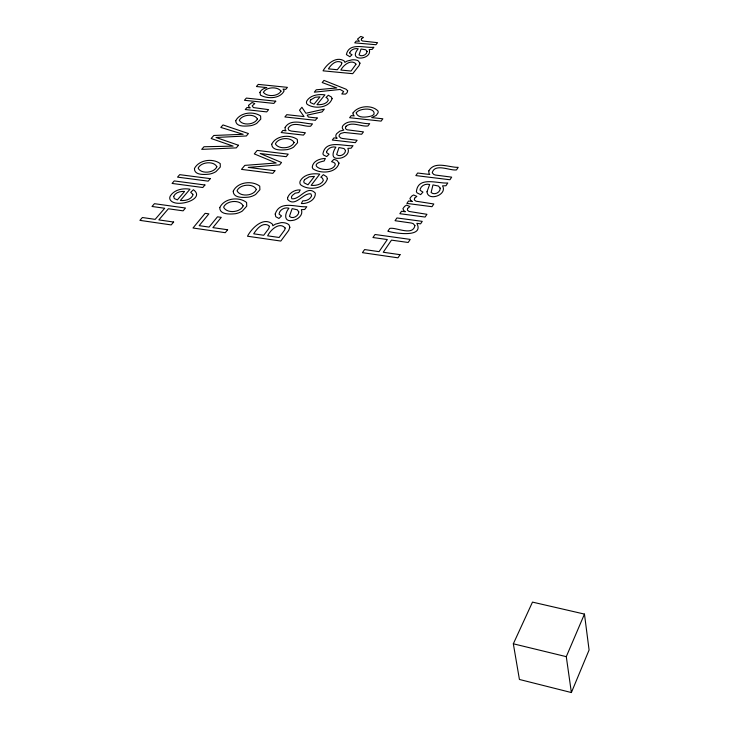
<?xml version="1.0" encoding="UTF-8"?>
<svg xmlns="http://www.w3.org/2000/svg" width="729" height="729" viewBox="0 0 729 729"><rect width="100%" height="100%" fill="white"/><g stroke="black" fill="none" stroke-linecap="round" stroke-linejoin="round"><path stroke-width="1.09" d="M571.381 692.55L589.087 650.004L584.458 614.091L532.489 602.108L513.334 643.798L519.422 679.464L571.381 692.55L566.287 656.656L584.458 614.091M513.334 643.798L566.287 656.656M414.91 225.58C412.869 236.551 395.829 226.919 389.751 228.423L387.837 231.211C391.765 232.633 424.852 238.766 416.851 223.329L420.597 223.839L422.246 221.352L396.931 217.953L395.045 220.705L411.375 223.038L413.243 223.657L414.91 225.58M339.003 163.096C336.424 173.502 320.35 174.012 312.896 168.773L312.231 167.141C312.878 161.027 319.976 158.439 325.371 158.521L324.113 161C302.562 165.319 331.294 175.534 335.249 164.69L335.021 163.451L333.818 162.43L331.577 161.674L333.946 159.296L336.98 160.444L339.003 163.096M347.669 90.815L347.086 92.72L345.5 94.105L341.801 93.995L343.669 91.544L340.115 89.457L314.308 92.173L316.249 89.804L336.807 87.954L322.2 82.55L323.977 80.39L346.047 89.202L347.669 90.815M275.207 214.016L275.772 216.713L278.952 218.463L281.522 215.912L279.016 214.089C279.544 209.624 284.811 206.954 288.966 208.202C284.793 212.941 283.317 222.299 292.42 220.459C297.423 220.003 303.628 215.119 301.341 209.633L304.704 209.496L306.809 206.717C296.366 207.574 279.927 199.773 275.207 214.016M440.198 188.155C440.598 192.492 434.165 195.563 431.112 192.492L432.962 184.911L438.439 186.05L440.198 188.155M341.828 62.986L341.345 64.69L337.327 69.729L328.405 68.872C331.048 64.653 335.996 59.623 341.4 62.357L341.828 62.986M285.148 227.995L284.766 229.826L279.125 237.481L267.643 235.822C270.231 230.218 279.48 221.334 285.148 227.995M349.774 52.488L349.72 53.436L352.034 54.748L349.893 56.734L346.393 54.602C348.963 41.799 365.211 48.406 373.913 47.23L372.191 49.372L369.229 49.554C372.829 59.824 346.876 62.238 358.212 48.761C354.95 48.078 351.269 49.362 349.774 52.488M248.489 105.404L248.963 106.944L250.211 107.883L246.976 107.537L245.245 109.55L266.705 111.892L268.609 109.642L253.437 107.582L252.17 105.86L254.776 103.6L252.088 102.479L248.489 105.404M287.673 197.45L287.545 199.272C295.099 208.057 303.228 192.447 310.9 193.859L311.638 195.891C310.189 199.354 306.326 201.067 302.726 200.858L301.359 203.546C307.438 203.983 315.785 200.019 315.329 193.112C307.128 184.401 300.002 199.983 291.837 198.78L291.409 196.948L292.375 195.381L295.209 193.167L298.817 192.538L300.239 189.932C295.054 189.567 289.677 192.602 287.673 197.45M326.647 151.477L326.556 152.607L329.043 154.229L326.665 156.571L323.53 155.013L322.911 153.947C325.325 139.248 343.332 146.447 353.027 145.663L351.105 148.206L347.879 148.361C350.421 153.983 343.268 158.567 338.256 158.33C330.328 159.104 333.044 151.158 335.914 147.176C332.251 146.247 328.205 147.96 326.647 151.477M173.675 196.383L174.313 198.57L177.366 199.883L184.583 191.454C180.528 191.153 175.443 192.274 173.675 196.383M271.707 144.269C272.017 151.167 282.323 150.065 287.244 149.6A10.771 5.686 -12.7 0 0 293.568 147.14L297.569 142.72L297.286 139.403C289.878 134.182 275.999 135.357 271.707 144.269M192.866 194.361L192.757 195.572C190.442 199.892 184.856 200.867 180.373 200.457L189.977 189.203C183.006 188 174.532 189.531 170.413 195.819A11.263 6.051 -15.2 0 0 170.222 199.819C175.352 208.576 206.471 199.227 193.413 189.75L190.688 192.31L192.866 194.361M269.347 226.473L268.664 228.715L263.716 235.257L253.71 233.818C256.745 228.979 262.467 221.707 268.91 225.625L269.347 226.473M426.984 191.8C427.85 201.787 447.852 194.916 442.53 185.868L445.966 185.722L447.788 182.979C437.783 183.836 417.89 175.716 416.387 191.754L417.152 192.921L420.633 194.634L422.957 192.11L420.168 190.333L420.159 189.103C421.508 185.239 425.854 183.462 429.663 184.501L426.984 191.8M259.925 92.373L260.49 95.144C267.47 99.18 280.255 98.843 284.146 90.852L283.043 89.093L285.732 89.366L287.436 87.352L258.276 84.391L256.408 86.523L266.832 87.589L265.101 88.127A8.101 4.055 -12.7 0 0 260.882 90.824L259.925 92.373M367.097 51.367C366.951 54.885 361.693 57.117 359.042 54.885L361.037 49.007L365.694 49.782L367.097 51.367M233.234 191.171C233.143 198.443 243.96 197.623 249.036 197.067A11.181 6.096 -13.8 0 0 255.633 194.461L259.907 189.713L259.734 186.141C252.161 180.282 237.627 181.858 233.234 191.171M235.731 120.704C235.877 127.338 245.928 126.153 250.566 125.716A10.479 5.367 -13.2 0 0 256.763 123.347L260.763 119.128L260.599 115.975C253.355 110.981 240.133 112.293 235.731 120.704M345.51 150.484C345.482 154.43 339.559 157.364 336.661 154.539L338.976 147.54L344.024 148.552L345.51 150.484M219.775 207.583C219.538 214.982 230.528 214.271 235.667 213.679A11.327 6.233 -14.3 0 0 242.356 211.018L246.73 206.161L246.593 202.489C238.975 196.393 224.204 198.133 219.775 207.583M356.217 112.886C357.593 118.535 366.86 117.287 371.316 116.02A5.841 3.053 -11 0 0 374.032 114.125C375.408 107.117 358.896 108.102 356.217 112.886M327.385 178.678C324.396 189.212 308.285 190.816 300.594 184.756A11.29 6.187 -12.5 0 1 300.33 180.774C304.121 174.195 312.869 173.046 319.73 174.14L311.137 185.357C315.529 185.722 321.307 184.956 323.348 180.464L322.491 178.186L320.833 177.229L323.339 174.668L326.683 176.755L327.385 178.678M332.087 98.679C328.934 108.111 314.445 109.286 307.146 104.274A10.507 5.367 -11.9 0 1 306.882 100.83C310.59 94.925 318.591 94.041 324.934 94.843L316.978 104.666C321.006 104.876 326.3 104.32 328.323 100.274L327.521 98.315L325.972 97.504L328.296 95.253L331.422 97.021L332.087 98.679M353.073 112.877L352.918 113.97L354.194 115.929L351.269 115.61L349.628 117.715L381.103 121.123L382.853 118.791L371.726 117.597L376.292 115.382L378.114 112.731L378.114 111.145C372.237 104.566 358.212 105.532 353.073 112.877M194.443 168.527C194.16 175.534 204.731 174.623 209.524 174.094A10.899 5.768 -14.4 0 0 215.994 171.579L220.286 167.041L220.24 163.624C212.832 157.983 198.953 159.742 194.443 168.527M428.825 170.887L428.962 173.356L429.782 174.495L417.644 173.019L415.858 175.589L449.939 179.753L451.67 177.147L435.596 175.078L433.846 174.523L432.224 172.773C434.803 162.822 450.139 170.987 456.491 169.903L458.204 167.333C449.419 167.688 434.648 160.416 428.825 170.887M298.79 211.957C298.726 216.094 292.457 219.547 289.431 216.331L292.129 208.631L297.332 209.806L298.79 211.957M359.971 63.131L359.124 65.519L352.718 73.684L323.047 70.831C326.82 63.997 336.67 55.459 344.507 61.227L344.835 62.384L347.013 61.118L352.016 59.824A9.723 4.83 -11.1 0 1 358.048 60.698L359.971 63.131M285.121 127.384L285.157 129.78L286.06 130.81L282.907 130.445L281.184 132.55L303.483 135.111L305.378 132.751L291.263 131.065L288.812 130.199L288.092 128.304C292.548 120.431 304.102 127.156 310.627 126.199L312.486 123.875C304.111 123.93 290.926 118.007 285.121 127.384M289.841 227.293L288.693 230.437L280.811 241.053L247.496 236.223C251.532 228.396 263.543 216.066 272.509 224.231L272.792 225.78L275.352 224.167L281.112 222.627A11.154 6.324 -13.5 0 1 287.855 223.994L289.076 224.988L289.841 227.293M281.011 91.134C278.031 96.629 266.823 97.039 263.369 92.31C266.34 86.833 277.594 86.341 281.011 91.134M294.115 142.474C291.381 148.834 278.551 149.664 275.38 143.85C278.205 137.535 290.835 136.724 294.115 142.474M256.362 189.422C253.619 196.137 240.014 197.122 237.034 190.752C239.868 184.091 253.245 183.134 256.362 189.422M243.158 205.851C240.415 212.695 226.528 213.725 223.621 207.164C226.455 200.375 240.105 199.363 243.158 205.851M257.437 118.909C254.649 124.896 242.356 125.898 239.294 120.294C242.165 114.353 254.266 113.378 257.437 118.909M216.868 166.777C214.071 173.101 200.994 174.267 198.133 168.117C201.013 161.847 213.879 160.69 216.868 166.777M355.88 64.407L351.041 71.032L340.826 70.057C343.313 65.218 350.795 59.003 355.87 63.769L355.88 64.407M414.591 198.224L414.345 199.901L415.986 201.195L433.81 203.983L432.005 206.699L406.882 203.427L408.541 201.013L412.322 201.505L410.728 200.329L409.917 198.452L411.593 196.21L413.553 194.971L416.842 196.383L414.591 198.224M407.629 208.412L407.383 210.125L409.024 211.437L426.939 214.308L425.107 217.051L399.847 213.697L401.533 211.246L405.333 211.747L403.729 210.553L402.927 208.64L404.622 206.371L406.609 205.104L409.908 206.544L407.629 208.412M346.075 126.245L345.437 127.63A5.577 2.943 -11.4 0 0 347.305 129.817L363.461 131.885L361.657 134.264L344.398 132.478L340.89 133.389A6.324 3.353 -11.5 0 0 339.113 136.441L340.68 137.972L342.484 138.492L357.119 140.269L355.287 142.674L332.306 140.032L333.964 137.89L337.172 138.264L336.251 137.316A9.012 4.775 -11.5 0 1 336.762 133.58L339.787 131.156L343.796 130.081L342.748 128.997A8.73 4.593 -11.4 0 1 343.149 125.361C349.92 117.989 361.566 124.258 369.694 123.648L367.926 125.98C361.119 126.928 352.08 121.142 346.075 126.245M304.549 179.644L303.756 181.321L304.093 182.833L307.975 184.792L314.436 176.391L309.269 176.792L304.549 179.644M310.809 99.8L310.08 101.267L310.399 102.57L314.026 104.22L320.004 96.857L315.192 97.267L310.809 99.8M361.484 38.837L361.219 40.086L362.559 41.015L377.558 42.674L375.927 44.724L354.75 42.865L356.244 41.043L359.433 41.316L357.511 39.111L360.737 36.45L363.47 37.425L361.484 38.837M400.066 254.676L397.97 257.82L362.441 252.662L364.591 249.564L379.071 251.651L387.327 239.549L372.938 237.526L375.034 234.492L410.236 239.404L408.185 242.475L391.482 240.133L383.254 252.252L400.066 254.676M227.63 229.753L225.279 232.688L193.003 228.004L205.141 213.333L208.886 213.861L199.172 225.653L209.114 227.083L217.479 216.832L221.27 217.36L212.914 227.63L227.63 229.753M274.924 170.75L272.837 173.347L241.499 169.383L244.816 165.383L276.173 162.995L254.303 153.91L257.2 150.42L288.219 154.156L286.187 156.689L260.153 153.527L281.531 162.494L279.608 164.9L248.243 167.397L274.924 170.75M317.197 117.998L315.347 120.312L284.884 116.959L286.77 114.672L304.057 116.567L299.519 110.207L301.915 107.281L305.879 113.268L324.323 109.113L322.072 111.92L307.173 115.146L308.403 117.041L317.197 117.998M173.639 222.035L171.206 224.915L139.913 220.368L142.392 217.524L155.159 219.365L164.708 208.257L152.015 206.48L154.439 203.692L185.476 208.02L183.097 210.845L168.372 208.776L158.84 219.903L173.639 222.035M204.94 184.993L202.808 187.517L172.071 183.435L174.24 180.929L204.94 184.993M210.307 178.641L208.193 181.147L177.548 177.129L179.708 174.659L210.307 178.641M238.511 145.262L236.296 147.887L201.705 149.372L203.992 146.748L233.116 146.119L211.164 138.51L213.807 135.476L243.149 134.291L220.814 127.42L222.983 124.932L248.416 133.535L246.366 135.968L216.021 137.48L238.511 145.262M275.744 101.194L273.867 103.418L244.434 100.283L246.356 98.087L275.744 101.194"/></g></svg>
